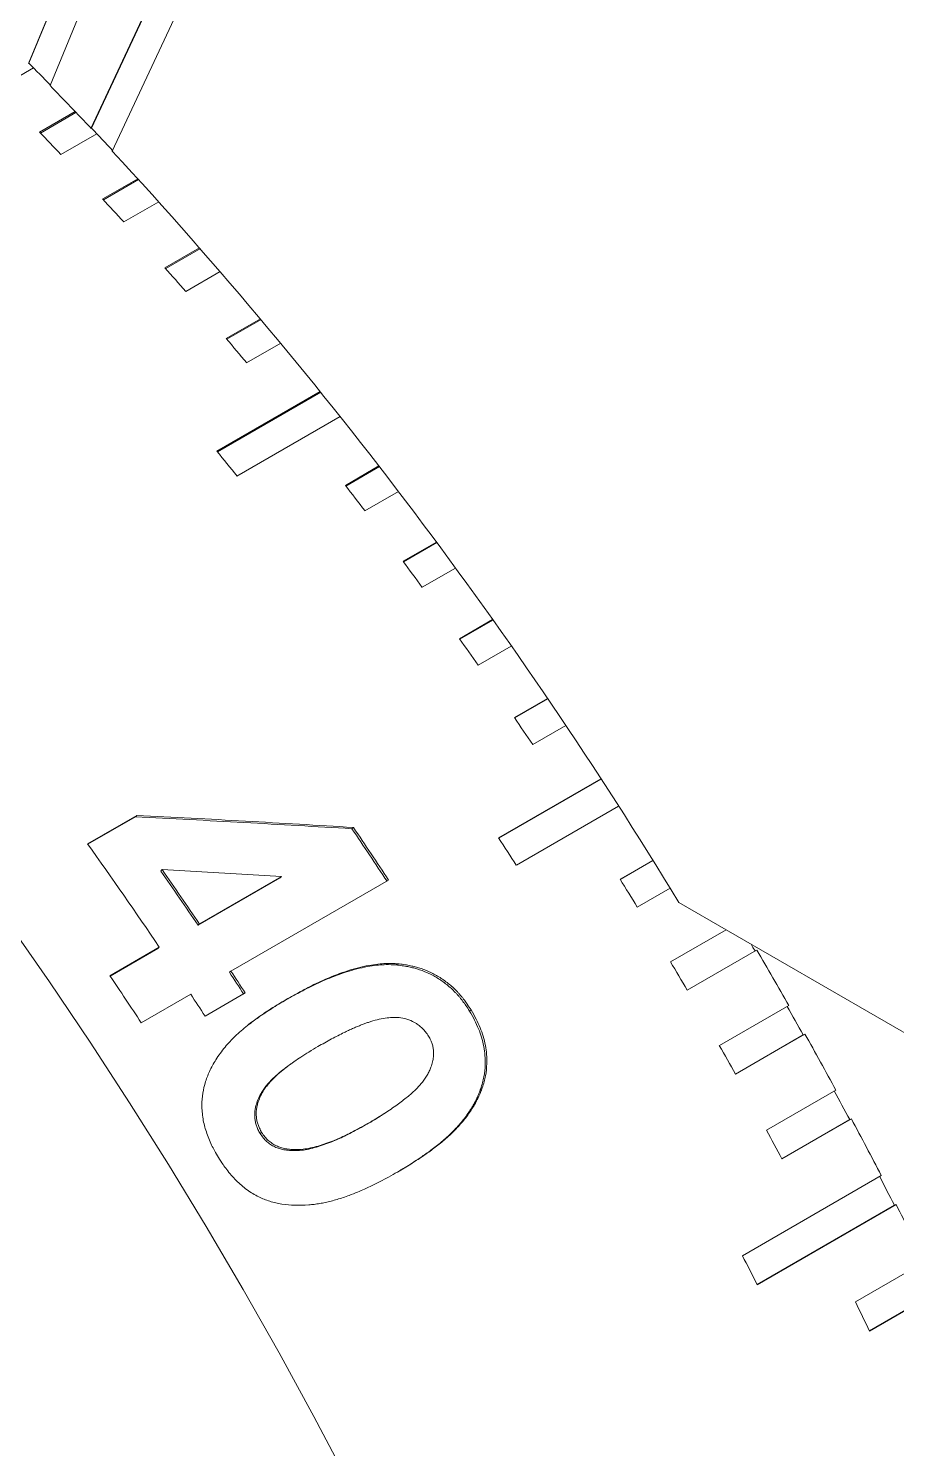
# Model space of a CAD drawing. Header units: inches. Extents: x 0.1 to 10.9, y 0 to 8.5.
# Drawn here: x 9.6139 to 9.8128, y 7.0118 to 7.3374 of the extents above; entities that cross this region are included whole.
import ezdxf

# ---------------------------------------------------------------- set-up
doc = ezdxf.new("R2010")
doc.units = ezdxf.units.IN
doc.header["$MEASUREMENT"] = 0

msp = doc.modelspace()

# ---------------------------------------------------------------- linework, layer by layer
at = {"color": 7, "linetype": 'Continuous', "lineweight": 18}
for p, q in [((9.62823, 7.31445), (9.68211, 7.42993)), ((9.62834, 7.31452), (9.68216, 7.42987)), ((9.63311, 7.30924), (9.68699, 7.42472)), ((9.61389, 7.32933), (9.62535, 7.35702)), ((9.614, 7.32939), (9.6254, 7.35697)), ((9.61884, 7.32427), (9.63029, 7.35196)), ((9.61505, 7.32831), (9.5908, 7.31431)), ((9.614, 7.32939), (9.61389, 7.32933)), ((9.61642, 7.3136), (9.62457, 7.31831)), ((9.61663, 7.31338), (9.62478, 7.31809)), ((9.62834, 7.31452), (9.62823, 7.31445)), ((9.62956, 7.31322), (9.62134, 7.30847)), ((9.63091, 7.29827), (9.63895, 7.30291)), ((9.6311, 7.29806), (9.63914, 7.3027)), ((9.64376, 7.29761), (9.63575, 7.29299)), ((9.64518, 7.28248), (9.65312, 7.28707)), ((9.64535, 7.28229), (9.65329, 7.28688)), ((9.65786, 7.28162), (9.64995, 7.27705)), ((9.65921, 7.26626), (9.66707, 7.2708)), ((9.65936, 7.26609), (9.66721, 7.27062)), ((9.67172, 7.26521), (9.6639, 7.26069)), ((9.65709, 7.24045), (9.68077, 7.25412)), ((9.65721, 7.24029), (9.6809, 7.25396)), ((9.68534, 7.2484), (9.66168, 7.23474)), ((9.68651, 7.23261), (9.69422, 7.23706)), ((9.68662, 7.23247), (9.69432, 7.23692)), ((9.6987, 7.23121), (9.69101, 7.22677)), ((9.69974, 7.21521), (9.70738, 7.21963)), ((9.69982, 7.21509), (9.70747, 7.21951)), ((9.71177, 7.21366), (9.70414, 7.20925)), ((9.71266, 7.19746), (9.72026, 7.20185)), ((9.71273, 7.19736), (9.72033, 7.20175)), ((9.72454, 7.19577), (9.71695, 7.19139)), ((9.72527, 7.17938), (9.73283, 7.18375)), ((9.72532, 7.1793), (9.73288, 7.18367)), ((9.737, 7.17757), (9.72945, 7.17321)), ((9.72163, 7.15181), (9.74507, 7.16535)), ((9.72167, 7.15175), (9.74511, 7.16529)), ((9.74913, 7.15907), (9.7257, 7.14554)), ((9.62742, 7.15045), (9.63872, 7.15698)), ((9.62749, 7.15035), (9.63841, 7.15665)), ((9.63872, 7.15698), (9.63841, 7.15665)), ((9.68835, 7.15422), (9.68802, 7.15392)), ((9.74946, 7.14233), (9.75698, 7.14666)), ((9.74949, 7.14229), (9.757, 7.14663)), ((9.64455, 7.14454), (9.64423, 7.14424)), ((9.67189, 7.14294), (9.64455, 7.14454)), ((9.65277, 7.13179), (9.67157, 7.14265)), ((9.65309, 7.13209), (9.67189, 7.14294)), ((9.69641, 7.14215), (9.66029, 7.1213)), ((9.67189, 7.14294), (9.67157, 7.14265)), ((9.76092, 7.14029), (9.75341, 7.13596)), ((9.82958, 7.09853), (9.76293, 7.13701)), ((9.65309, 7.13209), (9.65277, 7.13179)), ((9.76102, 7.12339), (9.77377, 7.13075)), ((9.76103, 7.12338), (9.77379, 7.13074)), ((9.63255, 7.12023), (9.64388, 7.12677)), ((9.6326, 7.12016), (9.64356, 7.12648)), ((9.64388, 7.12677), (9.64356, 7.12648)), ((9.78076, 7.12612), (9.76485, 7.11694)), ((9.69849, 7.12298), (9.69815, 7.12272)), ((9.66029, 7.1213), (9.65995, 7.12102)), ((9.65108, 7.11599), (9.63975, 7.10944)), ((9.66357, 7.11629), (9.65436, 7.11097)), ((9.67336, 7.11503), (9.67302, 7.11476)), ((9.71534, 7.11238), (9.71498, 7.11213)), ((9.77221, 7.10422), (9.78812, 7.1134)), ((9.79143, 7.10667), (9.77589, 7.0977)), ((9.79181, 7.10687), (9.7759, 7.09769)), ((9.79143, 7.10667), (9.79181, 7.10687)), ((9.67401, 7.10001), (9.67366, 7.09975)), ((9.783, 7.08483), (9.79891, 7.09401)), ((9.69147, 7.0862), (9.69183, 7.08644)), ((9.69532, 7.08857), (9.69568, 7.0888)), ((9.80208, 7.08724), (9.78654, 7.07827)), ((9.80247, 7.08742), (9.78656, 7.07823)), ((9.80247, 7.08742), (9.80208, 7.08724)), ((9.66697, 7.08407), (9.66733, 7.08432)), ((9.6745, 7.08014), (9.67486, 7.08038)), ((9.77749, 7.05606), (9.80931, 7.07443)), ((9.81232, 7.06761), (9.78087, 7.04946)), ((9.81272, 7.06777), (9.7809, 7.0494)), ((9.81272, 7.06777), (9.81232, 7.06761)), ((9.80337, 7.04549), (9.81928, 7.05467)), ((9.82214, 7.04783), (9.8066, 7.03887)), ((9.82256, 7.04797), (9.80665, 7.03878))]:
    msp.add_line(p, q, dxfattribs=at)
at = {"color": 7, "linetype": 'Continuous', "lineweight": 18, "flags": 128}
for points in [[(9.68711, 7.00445), (9.67932, 7.01918), (9.67131, 7.03381), (9.66308, 7.04833), (9.65463, 7.06272), (9.64596, 7.07697), (9.63709, 7.09108), (9.62801, 7.10503), (9.61875, 7.11882), (9.60929, 7.13243)], [(9.78039, 7.1259), (9.77991, 7.12671), (9.77947, 7.12746)]]:
    msp.add_lwpolyline(points, dxfattribs=at)
at = {"color": 7, "linetype": 'Continuous', "lineweight": 18}
for centre, radius, start, end in [((8.93766, 6.66298), 0.94949, 44.14943, 44.57649), ((8.9282, 6.65385), 0.96252, 43.34015, 44.14858), ((8.91907, 6.64518), 0.97523, 42.9215, 43.34101), ((8.94108, 6.66094), 0.93917, 43.58804, 44.02156), ((8.84246, 6.57827), 1.07678, 31.25824, 42.75399), ((8.9225, 6.64352), 0.96464, 42.32019, 42.74605), ((8.90481, 6.62763), 0.98842, 41.07342, 41.49242), ((8.88818, 6.61334), 1.01035, 39.84541, 40.25833), ((8.85689, 6.5915), 1.03027, 38.63393, 39.04151), ((8.85884, 6.58968), 1.04805, 37.43684, 37.83979), ((8.84646, 6.58033), 1.06355, 36.25203, 36.65106), ((8.83583, 6.57265), 1.07667, 35.07751, 35.47329), ((8.82708, 6.56658), 1.08731, 33.91128, 34.30447), ((9.9723, 7.22678), 0.57363, 186.60996, 233.38467), ((8.78672, 6.54306), 1.0888, 33.36507, 34.12762), ((8.78599, 6.54264), 1.09009, 33.36507, 34.12762), ((8.80443, 6.55293), 1.0954, 32.75142, 33.14268), ((8.74808, 6.52152), 1.08111, 34.04512, 35.57369), ((8.75525, 6.52535), 1.08319, 34.04632, 34.84439), ((8.75452, 6.52493), 1.08447, 34.04632, 34.84439), ((8.81572, 6.55918), 1.10088, 31.59604, 31.98599), ((8.82889, 6.5667), 1.10409, 29.68041, 30.44324), ((8.81331, 6.55771), 1.1037, 30.44324, 30.83253), ((8.72907, 6.50976), 1.09039, 33.36513, 34.04648), ((8.7475, 6.52016), 1.09252, 33.05153, 33.36534), ((8.74676, 6.51973), 1.09381, 33.05153, 33.36534), ((8.73755, 6.51442), 1.09381, 33.05153, 33.36534), ((8.82984, 6.56725), 1.10255, 29.29116, 29.68042), ((8.82992, 6.56728), 1.1029, 28.52785, 29.29123), ((8.81318, 6.55763), 1.10385, 29.29116, 29.68042), ((8.83205, 6.56847), 1.10003, 28.13794, 28.52779), ((8.83332, 6.56911), 1.09905, 27.37293, 28.13809), ((8.81539, 6.55885), 1.10133, 28.13794, 28.52779), ((8.83663, 6.57087), 1.09486, 26.9817, 27.37278), ((8.8391, 6.57207), 1.09255, 26.21374, 26.98193), ((8.80407, 6.55207), 1.09615, 26.9817, 27.37278), ((8.82696, 6.56475), 1.08835, 25.82058, 26.21352)]:
    msp.add_arc(centre, radius, start, end, dxfattribs=at)
for points in [[(9.63841, 7.15665), (9.64671, 7.15623), (9.66331, 7.15538), (9.67979, 7.15441), (9.68802, 7.15392)], [(9.63872, 7.15698), (9.64702, 7.15655), (9.66363, 7.15569), (9.68011, 7.15471), (9.68835, 7.15422)]]:
    msp.add_open_spline(points, degree=3, dxfattribs=at)
for points, knots in [([(9.67302, 7.11476), (9.67376, 7.11517), (9.67516, 7.11595), (9.67714, 7.11701), (9.67902, 7.11795), (9.68091, 7.11884), (9.68287, 7.11969), (9.68503, 7.12053), (9.6873, 7.12129), (9.68972, 7.12196), (9.69198, 7.12241), (9.69402, 7.1227), (9.69602, 7.1228), (9.69738, 7.12274), (9.69815, 7.12272)], [0, 0, 0, 0, 0.097169, 0.182941, 0.257338, 0.337044, 0.421745, 0.500057, 0.599512, 0.691617, 0.782147, 0.855006, 0.918271, 1, 1, 1, 1]), ([(9.67336, 7.11503), (9.67411, 7.11545), (9.67551, 7.11622), (9.67749, 7.11728), (9.6794, 7.11824), (9.6813, 7.11913), (9.68326, 7.11998), (9.68538, 7.1208), (9.68764, 7.12156), (9.69007, 7.12223), (9.69232, 7.12268), (9.69436, 7.12296), (9.69637, 7.12306), (9.69773, 7.12301), (9.69849, 7.12298)], [0, 0, 0, 0, 0.097622, 0.183389, 0.257321, 0.341863, 0.422744, 0.500032, 0.599458, 0.691567, 0.782101, 0.854969, 0.918243, 1, 1, 1, 1]), ([(9.69815, 7.12272), (9.69861, 7.12266), (9.6995, 7.12254), (9.70076, 7.12233), (9.70189, 7.12209), (9.70341, 7.12168), (9.70532, 7.12096), (9.70762, 7.11976), (9.70977, 7.11826), (9.71125, 7.1169), (9.71217, 7.11592), (9.71261, 7.11541), (9.71304, 7.11489), (9.71355, 7.11424), (9.71419, 7.11332), (9.71469, 7.11257), (9.71498, 7.11213)], [0, 0, 0, 0, 0.0731894, 0.139204, 0.1981408, 0.2501358, 0.3775682, 0.5000982, 0.6258963, 0.7499487, 0.7814303, 0.8127348, 0.8439042, 0.8749809, 0.9270319, 1, 1, 1, 1]), ([(9.69849, 7.12298), (9.69896, 7.12292), (9.69985, 7.12281), (9.70111, 7.12259), (9.70224, 7.12235), (9.70376, 7.12194), (9.70567, 7.12122), (9.70797, 7.12002), (9.71012, 7.11851), (9.71161, 7.11715), (9.71252, 7.11617), (9.71297, 7.11566), (9.7134, 7.11514), (9.7139, 7.11449), (9.71455, 7.11357), (9.71505, 7.11281), (9.71534, 7.11238)], [0, 0, 0, 0, 0.073147, 0.139131, 0.198049, 0.250036, 0.377421, 0.499969, 0.625757, 0.749863, 0.78133, 0.812637, 0.843825, 0.874936, 0.926981, 1, 1, 1, 1]), ([(9.65745, 7.07854), (9.65714, 7.07908), (9.65658, 7.08002), (9.65583, 7.08147), (9.6552, 7.0829), (9.65465, 7.08441), (9.6542, 7.08593), (9.65388, 7.08747), (9.65369, 7.08903), (9.65361, 7.09099), (9.65379, 7.09336), (9.65433, 7.09557), (9.65496, 7.09733), (9.65556, 7.09867), (9.65625, 7.1), (9.65742, 7.10192), (9.65913, 7.10424), (9.66164, 7.1068), (9.66425, 7.109), (9.66703, 7.11106), (9.67002, 7.11303), (9.6722, 7.11434), (9.67336, 7.11503)], [0, 0, 0, 0, 0.035307, 0.062502, 0.093439, 0.125013, 0.155485, 0.1863, 0.217723, 0.250004, 0.306584, 0.366299, 0.397752, 0.43044, 0.464484, 0.499991, 0.583743, 0.663306, 0.749956, 0.822213, 0.905524, 1, 1, 1, 1]), ([(9.66424, 7.10894), (9.66502, 7.10953), (9.66674, 7.11083), (9.66968, 7.11276), (9.67186, 7.11407), (9.67302, 7.11476)], [0, 0, 0, 0, 0.276274, 0.615466, 1, 1, 1, 1]), ([(9.71534, 7.11238), (9.71573, 7.11169), (9.71649, 7.11036), (9.7174, 7.10835), (9.71812, 7.10632), (9.71863, 7.10427), (9.71891, 7.10215), (9.71897, 7.09981), (9.71869, 7.09724), (9.7181, 7.09507), (9.71749, 7.09346), (9.71701, 7.09238), (9.71646, 7.09129), (9.71585, 7.09021), (9.71488, 7.08869), (9.71342, 7.08675), (9.71132, 7.08449), (9.70898, 7.08237), (9.70657, 7.08047), (9.70408, 7.07873), (9.7014, 7.07699), (9.69948, 7.07584), (9.69847, 7.07524)], [0, 0, 0, 0, 0.0445859, 0.0861095, 0.1249516, 0.166879, 0.2083539, 0.2499707, 0.306983, 0.3668685, 0.3919176, 0.4176868, 0.4442377, 0.4716269, 0.4999057, 0.5646598, 0.6345463, 0.7099962, 0.779958, 0.8456876, 0.9190151, 1, 1, 1, 1]), ([(9.70558, 7.1064), (9.70535, 7.10672), (9.70495, 7.1073), (9.70429, 7.10808), (9.70358, 7.10872), (9.70252, 7.10947), (9.70106, 7.11021), (9.69932, 7.11062), (9.69765, 7.11071), (9.69599, 7.11058), (9.6942, 7.11026), (9.69273, 7.10986), (9.69158, 7.10948), (9.69078, 7.10919), (9.68994, 7.10886), (9.68907, 7.1085), (9.68816, 7.10811), (9.68721, 7.10768), (9.6856, 7.1069), (9.68325, 7.1057), (9.68126, 7.10458), (9.68022, 7.10399)], [0, 0, 0, 0, 0.035884, 0.064487, 0.093161, 0.124259, 0.186237, 0.249704, 0.302665, 0.361593, 0.427145, 0.499799, 0.529485, 0.560929, 0.594148, 0.629153, 0.665956, 0.704565, 0.744987, 0.865553, 1, 1, 1, 1]), ([(9.71498, 7.11213), (9.71537, 7.11144), (9.71613, 7.11011), (9.71704, 7.1081), (9.71776, 7.10608), (9.71826, 7.10403), (9.71855, 7.10192), (9.71861, 7.09958), (9.71832, 7.09701), (9.71773, 7.09484), (9.71712, 7.09323), (9.71664, 7.09215), (9.7161, 7.09106), (9.71548, 7.08999), (9.71451, 7.08846), (9.71305, 7.08653), (9.71094, 7.08426), (9.70861, 7.08215), (9.70619, 7.08025), (9.70371, 7.07851), (9.70132, 7.07695), (9.69969, 7.07598), (9.69898, 7.07555)], [0, 0, 0, 0, 0.045639, 0.088136, 0.127882, 0.170816, 0.213273, 0.255863, 0.31426, 0.375597, 0.401253, 0.427646, 0.454839, 0.48289, 0.511851, 0.578224, 0.649833, 0.727119, 0.798803, 0.866171, 0.941298, 1, 1, 1, 1]), ([(9.69183, 7.08644), (9.69296, 7.08711), (9.69507, 7.08838), (9.69795, 7.0903), (9.70036, 7.09209), (9.70207, 7.09356), (9.70323, 7.09473), (9.704, 7.09562), (9.70468, 7.09651), (9.70526, 7.09741), (9.70574, 7.09833), (9.70617, 7.09934), (9.70651, 7.10043), (9.70672, 7.1016), (9.70676, 7.10269), (9.70665, 7.10369), (9.70643, 7.10459), (9.70606, 7.1055), (9.70575, 7.10607), (9.70558, 7.1064)], [0, 0, 0, 0, 0.152246, 0.286197, 0.40205, 0.500108, 0.547333, 0.592122, 0.634613, 0.674967, 0.713374, 0.750052, 0.795428, 0.83686, 0.875058, 0.906801, 0.937543, 0.964995, 1, 1, 1, 1]), ([(9.68022, 7.10399), (9.67953, 7.10358), (9.67822, 7.1028), (9.6764, 7.10165), (9.67467, 7.10049), (9.67301, 7.09928), (9.67142, 7.09799), (9.67017, 7.09685), (9.66921, 7.09584), (9.66849, 7.09497), (9.66777, 7.09395), (9.66709, 7.09274), (9.66659, 7.0915), (9.66629, 7.09043), (9.66609, 7.0893), (9.66606, 7.08814), (9.66624, 7.08698), (9.66648, 7.0861), (9.66685, 7.08521), (9.66716, 7.08463), (9.66733, 7.08432)], [0, 0, 0, 0, 0.095885, 0.181338, 0.256394, 0.344587, 0.425792, 0.500179, 0.546472, 0.590673, 0.632943, 0.69312, 0.750097, 0.784199, 0.816197, 0.875056, 0.906038, 0.935709, 0.965463, 1, 1, 1, 1]), ([(9.67366, 7.09974), (9.67332, 7.09949), (9.67241, 7.09884), (9.67107, 7.09773), (9.66982, 7.09659), (9.66886, 7.09558), (9.66814, 7.09472), (9.66742, 7.09369), (9.66674, 7.09249), (9.66624, 7.09125), (9.66594, 7.09018), (9.66574, 7.08905), (9.66571, 7.08789), (9.66589, 7.08673), (9.66613, 7.08585), (9.66649, 7.08497), (9.66681, 7.08439), (9.66697, 7.08407)], [0, 0, 0, 0, 0.072582, 0.187531, 0.292827, 0.358354, 0.420918, 0.480745, 0.565913, 0.646542, 0.694793, 0.740065, 0.823321, 0.867138, 0.909096, 0.951168, 1, 1, 1, 1]), ([(9.67486, 7.08038), (9.67552, 7.08039), (9.67676, 7.08042), (9.67857, 7.08074), (9.68028, 7.08118), (9.68203, 7.08174), (9.68366, 7.08236), (9.68521, 7.08302), (9.68672, 7.08372), (9.68833, 7.08453), (9.69005, 7.08544), (9.69123, 7.0861), (9.69183, 7.08644)], [0, 0, 0, 0, 0.105207, 0.196571, 0.296654, 0.394963, 0.499971, 0.583711, 0.675532, 0.775492, 0.883637, 1, 1, 1, 1]), ([(9.69147, 7.0862), (9.6926, 7.08687), (9.6939, 7.08763), (9.69515, 7.08847), (9.69531, 7.08858)], [0, 0, 0, 0, 0.870189, 1, 1, 1, 1]), ([(9.66697, 7.08407), (9.66722, 7.08372), (9.66766, 7.08307), (9.66846, 7.08221), (9.66936, 7.08153), (9.67034, 7.08099), (9.67138, 7.08058), (9.67226, 7.08036), (9.67304, 7.08024), (9.67373, 7.08018), (9.67423, 7.08015), (9.6745, 7.08014)], [0, 0, 0, 0, 0.13561, 0.249643, 0.369921, 0.499569, 0.620729, 0.749704, 0.818524, 0.9019, 1, 1, 1, 1]), ([(9.66733, 7.08432), (9.66758, 7.08397), (9.66802, 7.08331), (9.66882, 7.08246), (9.66972, 7.08177), (9.6707, 7.08123), (9.67174, 7.08082), (9.67263, 7.0806), (9.6734, 7.08048), (9.67409, 7.08042), (9.67459, 7.08039), (9.67486, 7.08038)], [0, 0, 0, 0, 0.135671, 0.249749, 0.370056, 0.499714, 0.620863, 0.749806, 0.818602, 0.901943, 1, 1, 1, 1]), ([(9.6745, 7.08014), (9.67516, 7.08015), (9.6764, 7.08018), (9.6782, 7.0805), (9.67992, 7.08094), (9.68167, 7.08151), (9.68329, 7.08212), (9.68485, 7.08278), (9.68635, 7.08348), (9.68796, 7.08429), (9.68969, 7.0852), (9.69086, 7.08586), (9.69147, 7.0862)], [0, 0, 0, 0, 0.105193, 0.196551, 0.296633, 0.394942, 0.499952, 0.583694, 0.675519, 0.775483, 0.883632, 1, 1, 1, 1]), ([(9.69847, 7.07524), (9.69779, 7.07485), (9.69647, 7.07411), (9.69452, 7.07308), (9.69269, 7.07216), (9.69097, 7.07134), (9.68922, 7.07058), (9.68758, 7.06993), (9.68601, 7.06938), (9.68463, 7.06895), (9.68328, 7.06857), (9.68196, 7.06826), (9.68066, 7.06801), (9.67938, 7.06782), (9.67749, 7.06763), (9.67503, 7.06756), (9.67249, 7.06778), (9.67058, 7.06816), (9.66922, 7.06852), (9.66792, 7.06898), (9.66615, 7.06976), (9.66393, 7.0711), (9.66186, 7.07289), (9.66036, 7.07451), (9.65935, 7.07573), (9.65839, 7.07708), (9.65779, 7.07802), (9.65745, 7.07854)], [0, 0, 0, 0, 0.054056, 0.10471, 0.151974, 0.195867, 0.236409, 0.283553, 0.317549, 0.350475, 0.382357, 0.413226, 0.443116, 0.472064, 0.500109, 0.570457, 0.6349, 0.665204, 0.6944, 0.722642, 0.750102, 0.812047, 0.874975, 0.906266, 0.937491, 0.964612, 1, 1, 1, 1])]:
    msp.add_open_spline(points, degree=3, knots=knots, dxfattribs=at)

doc.saveas('drawing.dxf')
